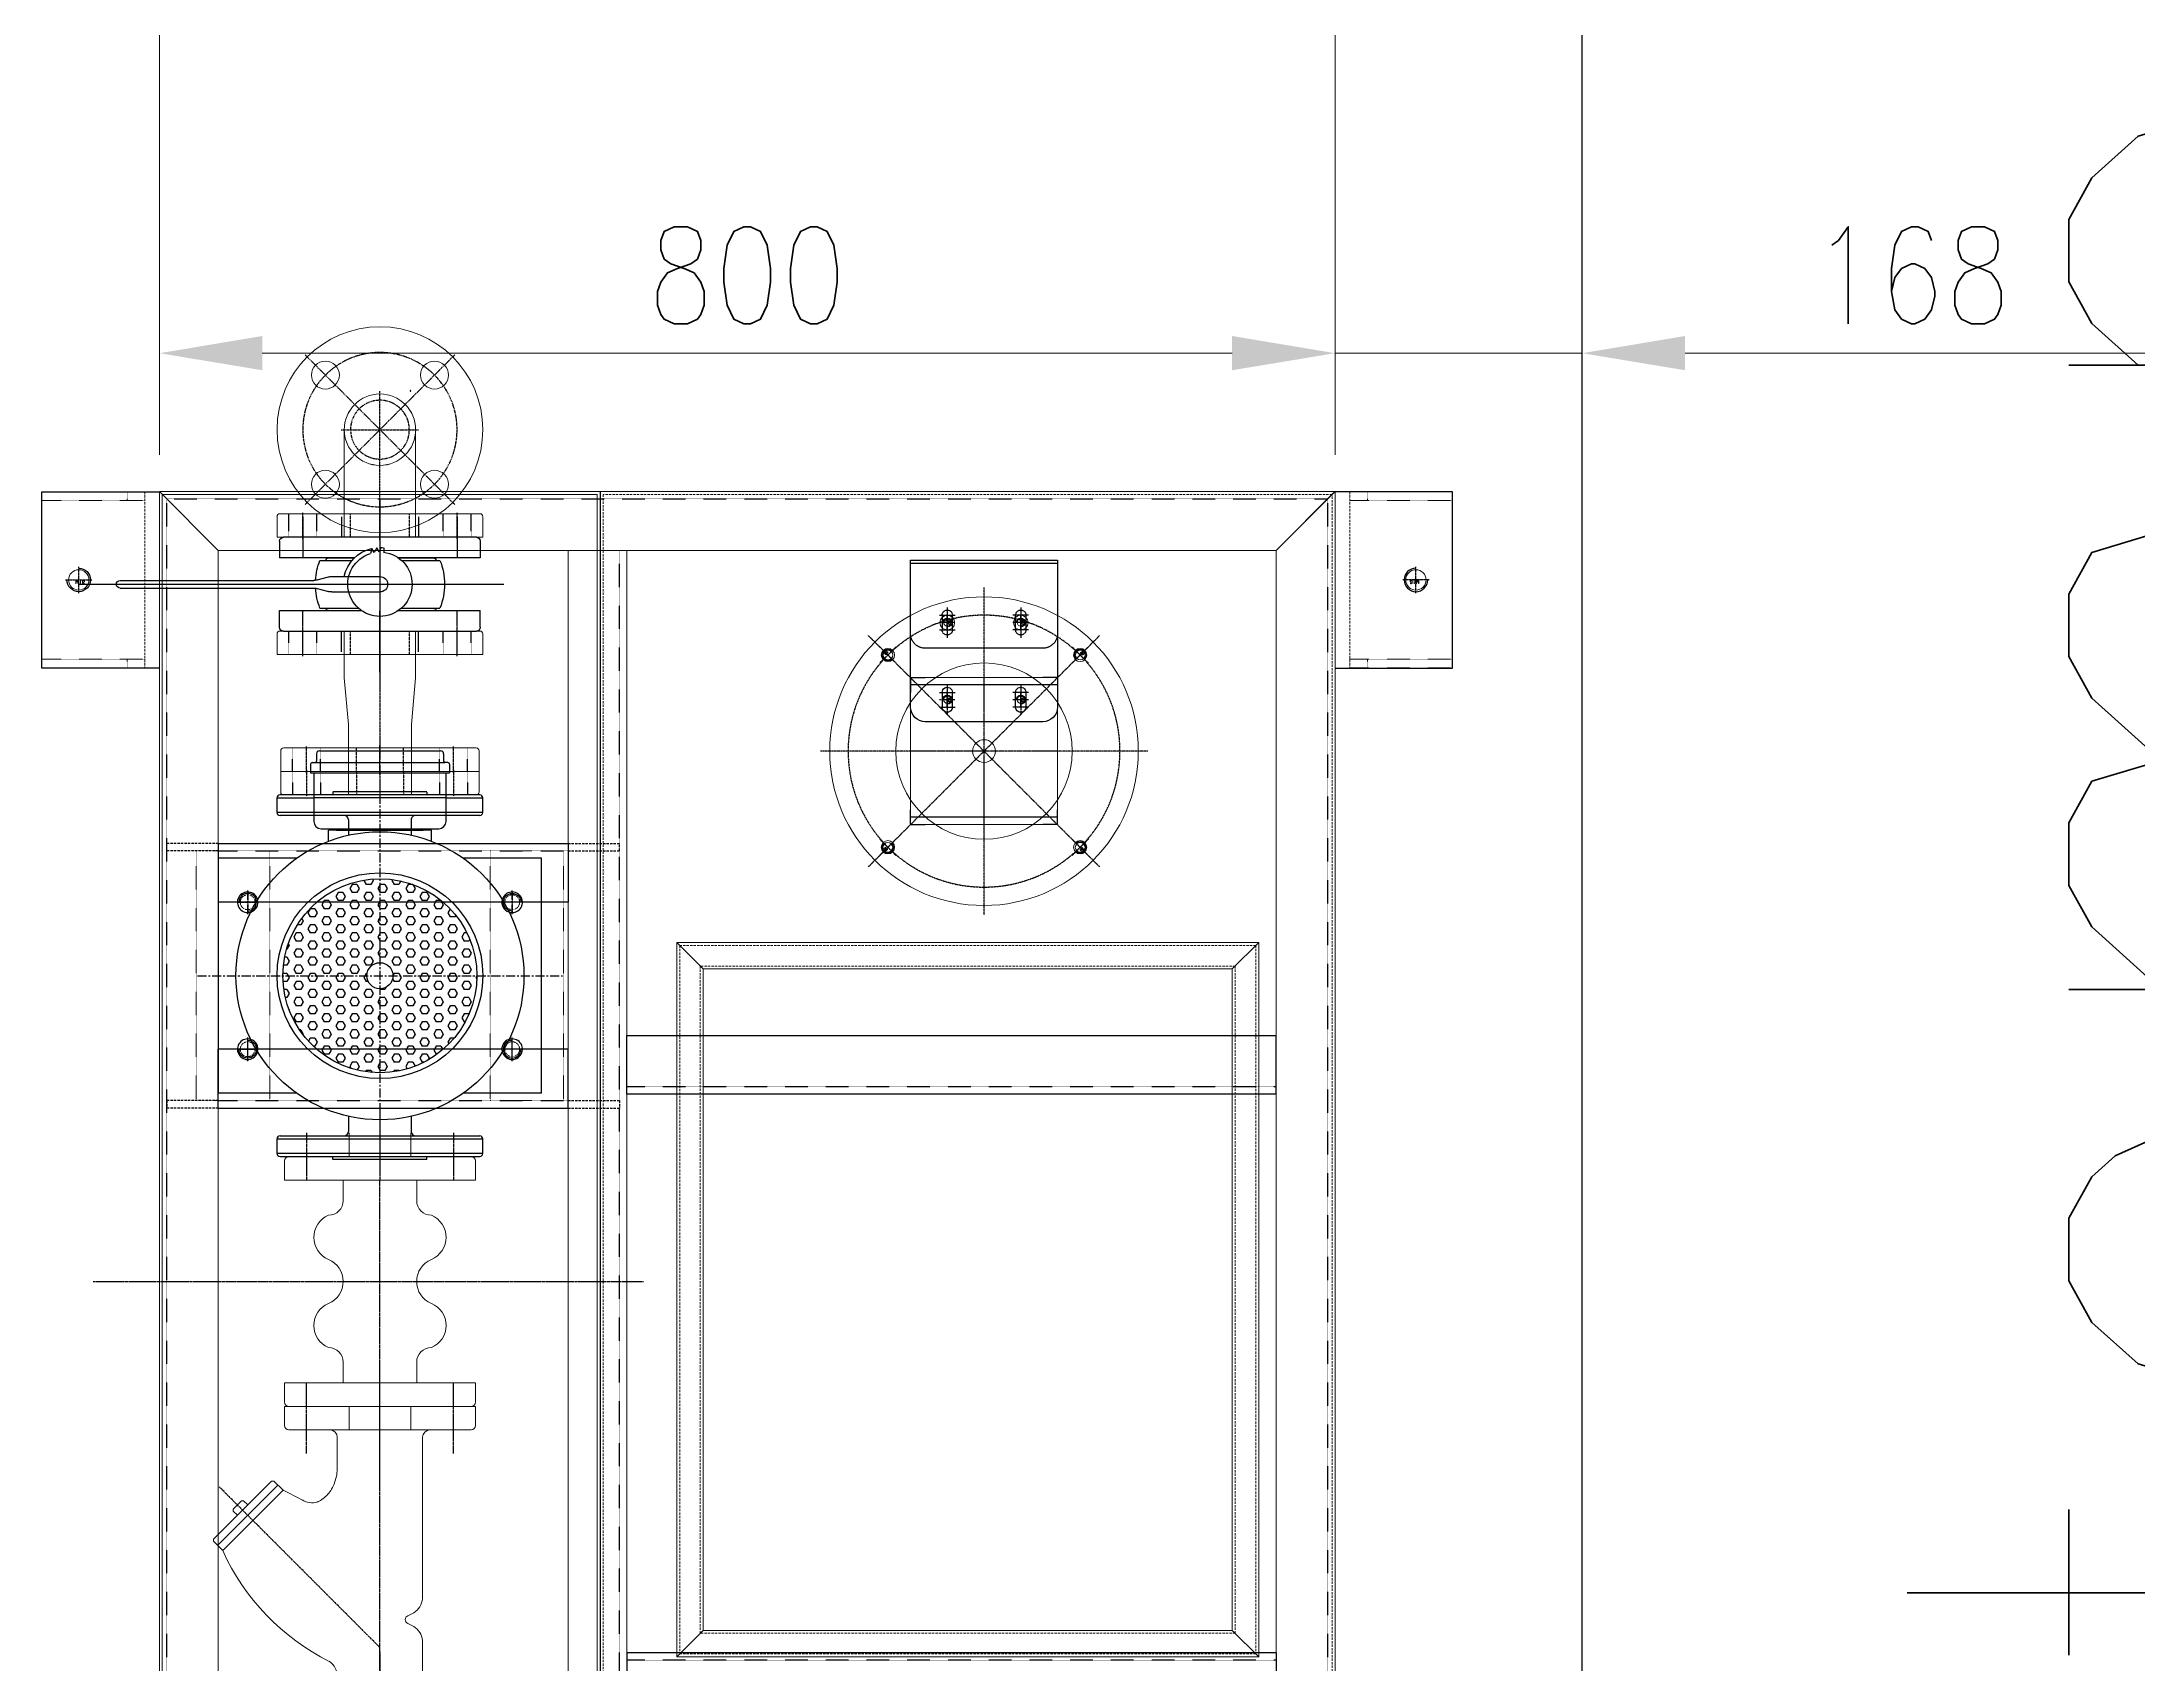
# Model space of a CAD drawing. Header units: millimetres. Extents: x -32759 to 129432, y 390 to 54305.
# Drawn here: x 16788 to 18214, y 26850 to 27954 of the extents above; entities that cross this region are included whole.
import ezdxf

# ---------------------------------------------------------------- set-up
doc = ezdxf.new("R2010")
doc.units = ezdxf.units.MM
for name, pattern in [('AM_ISO09W050', [22.5, 12, -1.5, 3, -1.5, 3, -1.5]), ('CENTER', [2, 1.25, -0.25, 0.25, -0.25]), ('CENTER2', [28.575, 19.05, -3.175, 3.175, -3.175]), ('DASHED', [19.05, 12.7, -6.35]), ('HIDDEN', [0.375, 0.25, -0.125]), ('HIDDEN2', [4.7625, 3.175, -1.5875]), ('PHANTOM', [2.5, 1.25, -0.25, 0.25, -0.25, 0.25, -0.25])]:
    doc.linetypes.add(name, pattern=pattern)
for name, color, linetype in [('01j', 243, 'Continuous'), ('06', 221, 'Continuous'), ('08a', 11, 'Continuous'), ('1', 20, 'Continuous'), ('11', 62, 'Continuous'), ('2', 2, 'DASHED'), ('3', 5, 'Continuous'), ('BOM-UDEF', 3, 'Continuous'), ('CENTER', 1, 'CENTER'), ('CL', 1, 'CENTER'), ('FL', 3, 'Continuous'), ('HL', 2, 'HIDDEN'), ('PL', 5, 'PHANTOM'), ('가상', 6, 'AM_ISO09W050'), ('외형선', 3, 'Continuous')]:
    doc.layers.add(name, color=color, linetype=linetype)
for name, color, linetype, lineweight in [('02 숨은선', 2, 'HIDDEN', 15), ('03 중심선', 1, 'CENTER', 25), ('1111111', 1, 'Continuous', 25), ('2은선', 2, 'HIDDEN', 18), ('_BODY', 7, 'Continuous', 13)]:
    doc.layers.add(name, color=color, linetype=linetype, lineweight=lineweight)
doc.styles.add('ROAMNS', font='romans.shx', dxfattribs={"width": 0.8, "bigfont": 'whgtxt.shx'})
doc.styles.add('ROMANS', font='romans')
doc.styles.get("Standard").update_dxf_attribs({"font": 'arial.ttf'})
doc.styles.add('한글', font='romans.shx', dxfattribs={"height": 4, "bigfont": 'whgtxt.shx'})
doc.dimstyles.new('20 작은 한덕_도면칫수', dxfattribs={"dimscale": 20, "dimtxt": 3.3, "dimasz": 3.5, "dimexe": 0.65, "dimexo": 1.25, "dimgap": 1, "dimtad": 1, "dimdec": 0, "dimdsep": 46, "dimtxsty": 'ROAMNS', "dimcen": 0, "dimclrd": 7, "dimclre": 7, "dimclrt": 2, "dimadec": 0, "dimazin": 2, "dimtp": 0.1, "dimtm": 0.1, "dimtfac": 0.71, "dimtdec": 0, "dimtmove": 0, "dimatfit": 3, "dimfxl": 1, "dimlwd": -1, "dimlwe": -1, "dimarcsym": 1})

# ---------------------------------------------------------------- blocks, each defined once
blk = doc.blocks.new('asfsffsa')
at = {"ltscale": 0.5}
blk.add_line((419143.3, 273808.5), (421525.3, 273808.5), dxfattribs=at)
at = {"color": 2, "ltscale": 0.5, "insert": (419383.2, 273587.4), "char_height": 330.35, "width": 145852.192, "attachment_point": 1, "style": '한글'}
blk.add_mtext('tempering', dxfattribs=at)
blk = doc.blocks.new('vbn')
at = {"ltscale": 0.5}
blk.add_circle((491764.7, 300516.7), 5.05, dxfattribs=at)
at = {"layer": 'CL', "ltscale": 0.5}
for p, q in [((491764.7, 300523.7), (491764.7, 300509.7)), ((491757.7, 300516.7), (491771.7, 300516.7))]:
    blk.add_line(p, q, dxfattribs=at)
at = {"layer": 'FL', "color": 1, "ltscale": 0.5}
blk.add_arc((491764.7, 300516.7), 6, 270, 180, dxfattribs=at)
blk = doc.blocks.new('xcxc')
at = {"ltscale": 0.5}
for p, q in [((491810.8, 300503.8), (491760.8, 300503.8)), ((491760.8, 300333.8), (491760.8, 300503.8)), ((491810.8, 300503.8), (491810.8, 300333.8)), ((491810.8, 300333.8), (491760.8, 300333.8))]:
    blk.add_line(p, q, dxfattribs=at)
blk.add_blockref('vbn', (31.1, -47.9))
at = {"extrusion": (0, 0, -1), "zscale": -1, "rotation": 180}
blk.add_blockref('vbn', (-31.1, 600885.5), dxfattribs=at)
blk = doc.blocks.new('asdf')
at = {"ltscale": 0.5}
for p, q in [((500414.8, 300426.1), (500414.8, 300126.1)), ((501614.8, 300426.1), (500414.8, 300426.1)), ((500416.8, 300424.1), (500416.8, 300128.1)), ((501612.8, 300424.1), (500416.8, 300424.1)), ((501612.8, 300128.1), (501612.8, 300424.1)), ((501614.8, 300126.1), (501614.8, 300426.1)), ((500414.8, 300126.1), (501614.8, 300126.1)), ((500416.8, 300128.1), (501612.8, 300128.1))]:
    blk.add_line(p, q, dxfattribs=at)
blk = doc.blocks.new('ORDERNO')
at = {"color": 3}
blk.add_attdef('ORDER', (0, 0), '', height=5, dxfattribs=at)
blk = doc.blocks.new('lyk-2481')
blk.add_circle((1114232, 10051.3), 2.46)
at = {"layer": '03 중심선'}
for p, q in [((1114226.7, 10051.3), (1114237.3, 10051.3)), ((1114232, 10056.5), (1114232, 10046))]:
    blk.add_line(p, q, dxfattribs=at)
at = {"layer": '1111111'}
blk.add_arc((1114232, 10051.3), 3, 270, 180, dxfattribs=at)
at = {"color": 2}
ref = blk.add_blockref('ORDERNO', (1114230.6, 10051.6), dxfattribs=dict(at, xscale=0.5, yscale=0.5, zscale=0.5))
ref.add_attrib('ORDER', 'M6', (1114230.6, 10051.6), dxfattribs={"color": 0, "height": 1.5, "style": 'ROMANS', "width": 0.8})
blk = doc.blocks.new('A$C5DE60368')
at = {"ltscale": 2}
blk.add_circle((111.4, 111.4), 105, dxfattribs=at)
for centre, radius in [((46, 176.8), 4.5), ((176.8, 176.8), 4.5), ((111.4, 111.4), 7.75), ((46, 46), 4.5), ((176.8, 46), 4.5)]:
    blk.add_circle(centre, radius)
at = {"layer": '03 중심선', "ltscale": 0.25}
for p, q in [((111.4, 222.8), (111.4, 0)), ((32.6, 32.6), (190.1, 190.1)), ((32.6, 190.1), (190.1, 32.6)), ((0, 111.4), (222.8, 111.4))]:
    blk.add_line(p, q, dxfattribs=at)
blk.add_circle((111.4, 111.4), 92.5, dxfattribs=at)
at = {"layer": '가상'}
for p, q in [((61.4, 161.4), (71.4, 161.4)), ((61.4, 161.4), (61.4, 151.4)), ((161.4, 161.4), (151.4, 161.4)), ((161.4, 161.4), (161.4, 151.4)), ((61.4, 61.4), (61.4, 71.4)), ((161.4, 61.4), (161.4, 71.4)), ((61.4, 61.4), (71.4, 61.4)), ((161.4, 61.4), (151.4, 61.4))]:
    blk.add_line(p, q, dxfattribs=at)
for p in [(-1114033.1, -9914.9), (-1114033.1, -9964.9)]:
    blk.add_blockref('lyk-2481', p)
blk = doc.blocks.new('lyk-2480')
blk.add_circle((1114240.8, 10046), 3.32)
at = {"layer": '03 중심선'}
for p, q in [((1114233, 10046), (1114248.7, 10046)), ((1114240.8, 10053.8), (1114240.8, 10038.1))]:
    blk.add_line(p, q, dxfattribs=at)
at = {"layer": '1111111'}
blk.add_arc((1114240.8, 10046), 4, 270, 180, dxfattribs=at)
at = {"color": 2}
ref = blk.add_blockref('ORDERNO', (1114239.4, 10047), dxfattribs=dict(at, xscale=0.5, yscale=0.5, zscale=0.5))
ref.add_attrib('ORDER', 'M8', (1114239.4, 10047), dxfattribs={"color": 0, "height": 1.5, "style": 'ROMANS', "width": 0.8})
blk = doc.blocks.new('A$C2A634FB1')
at = {"ltscale": 2}
blk.add_circle((111.4, 111.4), 105, dxfattribs=at)
for centre, radius in [((111.4, 111.4), 60), ((198.9, 136.4), 5), ((198.9, 86.4), 5)]:
    blk.add_circle(centre, radius)
at = {"layer": '03 중심선', "ltscale": 0.25}
for p, q in [((111.4, 222.8), (111.4, 0)), ((32.6, 32.6), (190.1, 190.1)), ((32.6, 190.1), (190.1, 32.6)), ((0, 111.4), (222.8, 111.4))]:
    blk.add_line(p, q, dxfattribs=at)
blk.add_circle((111.4, 111.4), 92.5, dxfattribs=at)
for p, rotation in [((-780737.7, -794814), 44.99999999977892), ((-794814, 780960.5), 315.0000000004422), ((795036.8, -780737.7), 135.0000000004422), ((780960.5, 795036.8), 225.0000000000737)]:
    blk.add_blockref('lyk-2480', p, dxfattribs=dict(rotation=rotation))
blk = doc.blocks.new('A$C1DC43F36')
for p, q in [((40, 78.5), (30, 78.5)), ((30, 71.5), (40, 71.5)), ((30, 28.5), (40, 28.5)), ((40, 21.5), (30, 21.5))]:
    blk.add_line(p, q)
blk.add_lwpolyline([(30, 0), (130, 0), (130, 100), (30, 100, 0.414214), (20, 90), (20, 10, 0.414214)], format="xyb", close=True)
for centre, start, end in [((30, 75), 89.2978, 270), ((40, 75), 270, 90.003), ((30, 25), 90, 270.7022), ((40, 25), 269.997, 90)]:
    blk.add_arc(centre, 3.5, start, end)
at = {"layer": '03 중심선'}
for p, q in [((45.3, 75), (24.7, 75)), ((30, 80.3), (30, 69.7)), ((40, 80.3), (40, 69.7)), ((30, 19.7), (30, 30.3)), ((40, 19.7), (40, 30.3)), ((45.3, 25), (24.7, 25))]:
    blk.add_line(p, q, dxfattribs=at)
at = {"layer": 'HL'}
blk.add_line((128, 0), (128, 100), dxfattribs=at)
blk = doc.blocks.new('A$C57446462')
at = {"layer": '03 중심선'}
for p, q in [((77.8, 75), (57.2, 75)), ((62.5, 80.3), (62.5, 69.7)), ((72.5, 80.3), (72.5, 69.7)), ((62.5, 19.7), (62.5, 30.3)), ((72.5, 19.7), (72.5, 30.3)), ((77.8, 25), (57.2, 25))]:
    blk.add_line(p, q, dxfattribs=at)
at = {"layer": 'HL'}
for p, q in [((108, 0), (108, 100)), ((72.5, 78.5), (62.5, 78.5)), ((62.5, 71.5), (72.5, 71.5)), ((62.5, 28.5), (72.5, 28.5)), ((72.5, 21.5), (62.5, 21.5))]:
    blk.add_line(p, q, dxfattribs=at)
blk.add_lwpolyline([(60, 0), (110, 0), (110, 100), (60, 100, 0.414214), (50, 90), (50, 10, 0.414214)], format="xyb", close=True, dxfattribs=at)
for centre, start, end in [((62.5, 75), 89.2978, 270), ((72.5, 75), 270, 90.003), ((62.5, 25), 90, 270.7022), ((72.5, 25), 269.997, 90)]:
    blk.add_arc(centre, 3.5, start, end, dxfattribs=at)
blk.add_blockref('A$C1DC43F36', (-20, 0))
blk = doc.blocks.new('A$C7531745F')
for p, q in [((161.4, 161.4), (61.4, 161.4)), ((61.4, 161.4), (61.4, 61.4)), ((161.4, 61.4), (161.4, 161.4)), ((61.4, 61.4), (161.4, 61.4))]:
    blk.add_line(p, q)
at = {"color": 1, "linetype": 'CENTER2'}
blk.add_line((50.4, 111.4), (72.4, 111.4), dxfattribs=at)
blk.add_circle((111.4, 111.4), 7.75)
at = {"layer": '03 중심선', "ltscale": 3}
for p, q in [((111.4, 161.4), (111.4, 61.4)), ((61.4, 111.4), (161.4, 111.4))]:
    blk.add_line(p, q, dxfattribs=at)
at = {"layer": 'HL'}
for p, q in [((66.4, 161.4), (66.4, 61.4)), ((156.4, 161.4), (156.4, 61.4))]:
    blk.add_line(p, q, dxfattribs=at)
for name, p in [('A$C5DE60368', (0, 0)), ('A$C2A634FB1', (0, 0)), ('lyk-2481', (-1114085.6, -9914.9)), ('lyk-2481', (-1114085.6, -9964.9))]:
    blk.add_blockref(name, p)
at = {"layer": '11'}
blk.add_blockref('A$C57446462', (131.4, 61.4), dxfattribs=at)
blk = doc.blocks.new('A$C51CB4674')
at = {"ltscale": 0.5}
for p, q in [((1200, 500), (0, 500)), ((1200, 0), (1200, 500)), ((425.2, 430), (407.2, 448)), ((407.2, 52), (407.2, 448)), ((425.2, 430), (407.2, 448)), ((893.2, 448), (407.2, 448)), ((875.2, 430), (893.2, 448)), ((875.2, 430), (893.2, 448)), ((893.2, 52), (893.2, 448)), ((875.2, 430), (425.2, 430)), ((425.2, 430), (425.2, 70)), ((425.2, 70), (425.2, 430)), ((875.2, 430), (425.2, 430)), ((875.2, 430), (875.2, 70)), ((875.2, 70), (875.2, 430)), ((425.2, 70), (407.2, 52)), ((425.2, 70), (407.2, 52)), ((425.2, 70), (875.2, 70)), ((875.2, 70), (425.2, 70)), ((875.2, 70), (893.2, 52)), ((875.2, 70), (893.2, 52)), ((893.2, 52), (407.2, 52)), ((0, 0), (1200, 0))]:
    blk.add_line(p, q, dxfattribs=at)
at = {"color": 2, "linetype": 'HIDDEN2', "ltscale": 0.5}
for p, q in [((1198, 498), (2, 498)), ((1198, 2), (1198, 498)), ((409.2, 54), (409.2, 446)), ((891.2, 446), (409.2, 446)), ((891.2, 54), (891.2, 446)), ((423.2, 68), (423.2, 432)), ((877.2, 432), (423.2, 432)), ((877.2, 68), (877.2, 432)), ((877.2, 68), (423.2, 68)), ((891.2, 54), (409.2, 54)), ((2, 2), (1198, 2))]:
    blk.add_line(p, q, dxfattribs=at)
at = {"color": 4, "ltscale": 0.5, "extrusion": (0, 0, -1), "zscale": -1, "rotation": 180}
blk.add_blockref('A$C7531745F', (-912, 350.3), dxfattribs=at)
blk = doc.blocks.new('xcbcxbxc')
at = {"ltscale": 0.5}
for p, q in [((494109.4, 300799.5), (494069.4, 300759.5)), ((495229.4, 300799.5), (494109.4, 300799.5)), ((495229.4, 300799.5), (495269.4, 300759.5)), ((494069.4, 300759.5), (495269.4, 300759.5))]:
    blk.add_line(p, q, dxfattribs=at)
at = {"layer": 'HL', "ltscale": 0.5}
blk.add_line((494074.4, 300764.5), (495264.4, 300764.5), dxfattribs=at)
blk = doc.blocks.new('qwerrwqrew')
at = {"ltscale": 0.5}
for p, q in [((494109.4, 300459.1), (494069.4, 300419.1)), ((494829.4, 300459.1), (494109.4, 300459.1)), ((494829.4, 300459.1), (494869.4, 300419.1)), ((494069.4, 300419.1), (494869.4, 300419.1))]:
    blk.add_line(p, q, dxfattribs=at)
at = {"layer": 'HL', "ltscale": 0.5}
blk.add_line((494074.4, 300424.1), (494864.4, 300424.1), dxfattribs=at)
blk = doc.blocks.new('747 3HP TOP')
at = {"layer": '1'}
h = blk.add_hatch(dxfattribs=at)
h.set_pattern_fill('HEX', color=256, style=0)
h.paths.add_polyline_path([(5285.2, 19853.7, 0.414214), (5219.2, 19787.7), (5276.3, 19787.7, -0.414214), (5285.2, 19796.6)])
h.paths.add_polyline_path([(5285.2, 19853.7), (5285.2, 19796.6, -0.414214), (5294, 19787.7), (5351.2, 19787.7, 0.414214)])
h.paths.add_polyline_path([(5351.2, 19787.7), (5294, 19787.7, -0.414214), (5285.2, 19778.8), (5285.2, 19721.7, 0.414214)])
h.paths.add_polyline_path([(5285.2, 19778.8, -0.414214), (5276.3, 19787.7), (5219.2, 19787.7, 0.414214), (5285.2, 19721.7)])
for p, q in [((5255.7, 19687.7), (5245.2, 19687.7)), ((5250.2, 19696.2), (5250.2, 19688.7)), ((5250.2, 19688.7), (5271.1, 19688.7)), ((5255.2, 19688.7), (5271.1, 19688.7)), ((5255.2, 19688.7), (5271.1, 19688.7)), ((5314.7, 19688.7), (5255.7, 19688.7)), ((5255.7, 19687.7), (5255.7, 19688.7)), ((5314.7, 19687.7), (5255.7, 19687.7)), ((5299.3, 19688.7), (5315.2, 19688.7)), ((5299.3, 19688.7), (5320.2, 19688.7)), ((5299.3, 19688.7), (5315.2, 19688.7)), ((5314.7, 19687.7), (5314.7, 19688.7)), ((5325.2, 19687.7), (5314.7, 19687.7)), ((5320.2, 19696.2), (5320.2, 19688.7)), ((5240.2, 19682.7), (5240.2, 19649.7)), ((5330.2, 19649.7), (5330.2, 19682.7)), ((5332.4, 19649.7), (5237.9, 19649.7)), ((5237.9, 19643.7), (5237.9, 19649.7)), ((5238.9, 19642.7), (5240.9, 19642.7)), ((5329.4, 19642.7), (5240.9, 19642.7)), ((5331.4, 19642.7), (5329.4, 19642.7)), ((5332.4, 19643.7), (5332.4, 19649.7)), ((5241.9, 19636.7), (5241.9, 19641.7)), ((5326.4, 19634.7), (5243.9, 19634.7)), ((5328.4, 19636.7), (5328.4, 19641.7))]:
    blk.add_line(p, q, dxfattribs=at)
for radius in [98, 70, 66, 8.86]:
    blk.add_circle((5285.2, 19787.7), radius, dxfattribs=at)
for centre, radius, start, end in [((5245.2, 19682.7), 5, 90, 180), ((5325.2, 19682.7), 5, 0, 90), ((5238.9, 19643.7), 1, 180, 270), ((5240.9, 19641.7), 1, 0, 90), ((5329.4, 19641.7), 1, 90, 180), ((5331.4, 19643.7), 1, 270, 0), ((5243.9, 19636.7), 2, 180, 270), ((5326.4, 19636.7), 2, 270, 0)]:
    blk.add_arc(centre, radius, start, end, dxfattribs=at)
blk = doc.blocks.new('A$C25B8554D')
at = {"layer": '1'}
for p, q in [((192.2, 286.3), (56.2, 286.3)), ((92.2, 288.3), (156.2, 288.3)), ((92.2, 288.3), (92.2, 286.3)), ((156.2, 288.3), (156.2, 286.3)), ((54.2, 284.3), (54.2, 274.3)), ((54.2, 284.3), (194.2, 284.3)), ((194.2, 274.3), (54.2, 274.3)), ((192.2, 272.3), (56.2, 272.3)), ((194.2, 284.3), (194.2, 274.3)), ((102.9, 259), (102.9, 269.3)), ((145.6, 259), (145.6, 269.3)), ((14.2, 243.3), (67.6, 243.3)), ((14.2, 243.3), (14.2, 83.3)), ((180.8, 243.3), (234.2, 243.3)), ((234.2, 83.3), (234.2, 243.3)), ((14.2, 83.3), (67.6, 83.3)), ((180.8, 83.3), (234.2, 83.3)), ((54.2, 52.3), (54.2, 42.3)), ((54.2, 52.3), (79.5, 52.3)), ((56.2, 54.3), (79.5, 54.3)), ((169.5, 54.3), (192.2, 54.3)), ((169.5, 52.3), (194.2, 52.3)), ((194.2, 52.3), (194.2, 42.3)), ((79.5, 42.3), (54.2, 42.3)), ((56.2, 40.3), (79.5, 40.3)), ((194.2, 42.3), (169.5, 42.3)), ((169.5, 40.3), (192.2, 40.3))]:
    blk.add_line(p, q, dxfattribs=at)
for centre, radius, start, end in [((56.2, 284.3), 2, 90, 180), ((192.2, 284.3), 2, 0, 90), ((56.2, 274.3), 2, 180, 270), ((99.9, 269.3), 3, 0, 90), ((148.6, 269.3), 3, 90, 180), ((192.2, 274.3), 2, 270, 0), ((34.2, 213.3), 7, 14.4769, 287.4139), ((214.2, 213.3), 7, 252.5861, 165.5231), ((34.2, 113.3), 7, 72.5861, 345.5231), ((214.2, 113.3), 7, 194.4769, 107.4139), ((56.2, 52.3), 2, 90, 180), ((192.2, 52.3), 2, 0, 90), ((56.2, 42.3), 2, 180, 270), ((192.2, 42.3), 2, 270, 0)]:
    blk.add_arc(centre, radius, start, end, dxfattribs=at)
at = {"layer": '2', "color": 1, "linetype": 'CENTER', "ltscale": 5}
for p, q in [((124.2, 0), (124.2, 291.5)), ((34.2, 221.4), (34.2, 205.3)), ((214.2, 221.4), (214.2, 205.3)), ((26.2, 213.3), (42.3, 213.3)), ((206.2, 213.3), (222.3, 213.3)), ((248.4, 163.3), (0, 163.3)), ((34.2, 121.4), (34.2, 105.3)), ((214.2, 121.4), (214.2, 105.3)), ((26.2, 113.3), (42.3, 113.3)), ((206.2, 113.3), (222.3, 113.3))]:
    blk.add_line(p, q, dxfattribs=at)
at = {"layer": '3'}
for p, q in [((102.9, 57.3), (102.9, 67.7)), ((145.6, 57.3), (145.6, 67.7)), ((79.5, 54.3), (169.5, 54.3)), ((79.5, 52.3), (169.5, 52.3)), ((79.5, 42.3), (169.5, 42.3)), ((79.5, 40.3), (169.5, 40.3)), ((92.2, 38.4), (92.2, 40.4)), ((92.2, 38.3), (156.2, 38.3)), ((156.2, 38.4), (156.2, 40.4))]:
    blk.add_line(p, q, dxfattribs=at)
for centre, radius, start, end in [((34.2, 213.3), 7, 287.4139, 14.4769), ((214.2, 213.3), 7, 165.5231, 252.5861), ((34.2, 113.3), 7, 345.5231, 72.5861), ((214.2, 113.3), 7, 107.4139, 194.4769), ((99.9, 57.3), 3, 270, 0), ((148.6, 57.3), 3, 180, 270)]:
    blk.add_arc(centre, radius, start, end, dxfattribs=at)
at = {"layer": '1'}
blk.add_blockref('747 3HP TOP', (-5161, -19624.4), dxfattribs=at)
blk = doc.blocks.new('A$C63697C70')
at = {"ltscale": 0.5}
for p, q in [((2, 135), (2, 0)), ((16, 135), (2, 135)), ((18, 2), (18, 133)), ((2, 88.9), (18, 88.9)), ((2, 46.2), (18, 46.2)), ((2, 0), (16, 0))]:
    blk.add_line(p, q, dxfattribs=at)
for centre, start, end in [((16, 133), 0, 90), ((16, 2), 270, 0)]:
    blk.add_arc(centre, 2, start, end, dxfattribs=at)
at = {"layer": 'CL', "ltscale": 0.5}
for p, q in [((1, 117.5), (19, 117.5)), ((0, 67.5), (20, 67.5)), ((1, 17.5), (19, 17.5))]:
    blk.add_line(p, q, dxfattribs=at)
at = {"layer": 'HL', "ltscale": 0.5}
for p, q in [((2, 127), (18, 127)), ((2, 108), (18, 108)), ((2, 27), (18, 27)), ((2, 8), (18, 8))]:
    blk.add_line(p, q, dxfattribs=at)
at = {"layer": 'PL', "ltscale": 0.5}
for p, q in [((2, 83.5), (18, 83.5)), ((2, 51.5), (18, 51.5))]:
    blk.add_line(p, q, dxfattribs=at)
blk = doc.blocks.new('A$C01775BC6')
at = {"ltscale": 0.5}
for p, q in [((2, 48.6), (17.9, 48.6)), ((2, 0), (2, 48.6)), ((17.9, 48.6), (49.6, 45.6)), ((49.6, 45.6), (65.5, 45.6)), ((65.5, 45.6), (65.5, 2.9)), ((49.6, 2.9), (17.9, 0)), ((65.5, 2.9), (49.6, 2.9)), ((17.9, 0), (2, 0))]:
    blk.add_line(p, q, dxfattribs=at)
at = {"layer": 'CL', "ltscale": 0.5}
blk.add_line((0, 24.3), (67.5, 24.3), dxfattribs=at)
blk = doc.blocks.new('A$C351C1466')
at = {"ltscale": 0.5}
for p, q in [((2, 140), (2, 0)), ((16, 140), (2, 140)), ((18, 2), (18, 138)), ((2, 94.3), (18, 94.3)), ((2, 45.7), (18, 45.7)), ((2, 0), (16, 0))]:
    blk.add_line(p, q, dxfattribs=at)
for centre, start, end in [((16, 138), 0, 90), ((16, 2), 270, 0)]:
    blk.add_arc(centre, 2, start, end, dxfattribs=at)
at = {"layer": 'CL', "ltscale": 0.5}
for p, q in [((1, 122.5), (19, 122.5)), ((0, 70), (20, 70)), ((1, 17.5), (19, 17.5))]:
    blk.add_line(p, q, dxfattribs=at)
at = {"layer": 'HL', "ltscale": 0.5}
for p, q in [((2, 132), (18, 132)), ((2, 113), (18, 113)), ((2, 27), (18, 27)), ((2, 8), (18, 8))]:
    blk.add_line(p, q, dxfattribs=at)
at = {"layer": 'PL', "ltscale": 0.5}
for p, q in [((2, 90), (18, 90)), ((2, 50), (18, 50))]:
    blk.add_line(p, q, dxfattribs=at)
blk = doc.blocks.new('SDFGSDFGSDFG')
at = {"ltscale": 0.5, "xscale": -1, "rotation": 180}
blk.add_blockref('A$C63697C70', (335519, 36898.1), dxfattribs=at)
at = {"ltscale": 0.5}
blk.add_blockref('A$C351C1466', (335598.5, 36760.6), dxfattribs=at)
at = {"ltscale": 0.5, "xscale": -1}
blk.add_blockref('A$C01775BC6', (335602.5, 36806.3), dxfattribs=at)
blk = doc.blocks.new('BL-50P')
for p, q in [((33.5, 202), (33.5, 51.3)), ((39.5, 202), (39.5, 51.3)), ((0, -75), (0, 75)), ((3, 78), (16, 78)), ((16, 19.8), (16, 78)), ((70, 78), (57, 78)), ((57, 78), (57, 14.3)), ((73, 75), (73, -75)), ((16, 40.1), (16, 19.8)), ((18, 46.7), (18, 21.7)), ((30.5, 37.5), (30.5, 0)), ((33.2, 48.7), (30.8, 40.1)), ((39.8, 48.7), (42.2, 40.1)), ((42.5, 37.5), (42.5, 0)), ((55, 46.7), (55, 16.8)), ((57, 40.1), (57, 14.3)), ((-16, 30), (0, 30)), ((89, 30), (73, 30)), ((8, -0.7), (11.5, 0.7)), ((8.1, 2.4), (11.9, 4.6)), ((11.5, 0.7), (8.1, 2.4)), ((8.7, 6.4), (12.6, 7.4)), ((11.9, 4.6), (8.7, 6.4)), ((8.1, -2.9), (11.7, -2.9)), ((16, -78), (16, -14.3)), ((16, -14.3), (16, -41.5)), ((57, -14.3), (57, -78)), ((57, -14.3), (57, -42)), ((-16, -30), (0, -30)), ((18, -16.8), (18, -46.7)), ((55, -16.8), (55, -46.7)), ((89, -30), (73, -30)), ((18, -43.5), (18, -43.5)), ((55, -43.5), (55.5, -43.5)), ((3, -78), (16, -78)), ((70, -78), (57, -78))]:
    blk.add_line(p, q)
for centre, radius, start, end in [((36.5, 202), 3, 0, 180), ((3, 75), 3, 90, 180), ((70, 75), 3, 0, 90), ((36.5, 0), 50.2, 93.5055, 111.6124), ((23.5, 51.3), 10, 344.9149, 0), ((49.5, 51.3), 10, 180, 195.0851), ((36.5, 0), 50.2, 68.3876, 86.4945), ((18, 40.1), 2, 90, 180), ((40.5, 37.5), 10, 164.9149, 180), ((32.5, 37.5), 10, 0, 15.0851), ((55, 40.1), 2, 0, 90), ((36.5, 0), 28.5, 102.1532, 166.9419), ((36.5, 0), 25, 186.6152, 162.7268), ((36.5, 0), 6, 180, 0), ((36.5, 0), 28.5, 181.4361, 185.7998), ((18, -41.5), 2, 180, 270), ((36.5, 0), 50.2, 248.3876, 291.6124), ((55.5, -42), 1.5, 270, 0), ((3, -75), 3, 180, 270), ((70, -75), 3, 270, 0)]:
    blk.add_arc(centre, radius, start, end)
at = {"layer": 'CENTER'}
for p, q in [((36.5, 234.4), (36.5, -96.3)), ((-16, 60), (16, 60)), ((89, 60), (57, 60)), ((-29.9, 0), (119.7, 0)), ((-28, 0), (16, 0)), ((105, 0), (57, 0)), ((-16, -60), (16, -60)), ((89, -60), (57, -60))]:
    blk.add_line(p, q, dxfattribs=at)
blk = doc.blocks.new('CI-F32S')
for p, q in [((13, 65), (0, 65)), ((0, 65), (0, -65)), ((16, 62), (16, -34)), ((199, -34), (199, 62)), ((215, 65), (202, 65)), ((215, -65), (215, 65)), ((21, 29), (55.8, 29)), ((31, 29), (46.5, 29)), ((84, 29), (194, 29)), ((67.3, 18.9), (65.3, 23)), ((72.5, 18.9), (74.5, 23)), ((16, -34), (16, -62)), ((21, -29), (31, -29)), ((173.5, -29), (194, -29)), ((199, -62), (199, -34)), ((0, -65), (13, -65)), ((116.9, -106.9), (157.9, -65.9)), ((120.4, -110.5), (161.4, -69.5)), ((157.9, -65.9), (164.2, -72.3)), ((202, -65), (215, -65)), ((124.6, -113.3), (164.2, -73.7)), ((164.2, -72.3), (164.2, -73.7)), ((140.9, -97), (143.7, -99.9)), ((145.1, -99.9), (150.8, -94.2)), ((148, -90), (150.8, -92.8)), ((150.8, -92.8), (150.8, -94.2)), ((116.9, -106.9), (123.2, -113.3)), ((123.2, -113.3), (124.6, -113.3)), ((143.7, -99.9), (145.1, -99.9))]:
    blk.add_line(p, q)
blk.add_lwpolyline([(173.5, -29, 0.079365), (163.8, -30.6, 0.08841), (156, -34.8, 0.105167), (150.5, -41.4, 0.020221), (149.9, -42.5, 0.121124)], format="xyb")
for centre, radius, start, end in [((13, 62), 3, 0, 90), ((202, 62), 3, 90, 180), ((21, 34), 5, 180, 270), ((54.5, 16.5), 12.5, 31.2177, 84.3169), ((85.3, 16.5), 12.5, 95.6831, 148.7823), ((194, 34), 5, 270, 0), ((69.9, 20.1), 2.89, 204.1228, 335.8772), ((21, -34), 5, 90, 180), ((31, -41.9), 12.9, 35.2952, 90.0763), ((181.6, 35.7), 156.7, 206.6184, 245.595), ((161.5, -46.4), 12.1, 161.4563, 212.9327), ((194, -34), 5, 0, 90), ((15.2, -130.6), 156.7, 24.405, 30.1826), ((13, -62), 3, 270, 0), ((202, -62), 3, 180, 270)]:
    blk.add_arc(centre, radius, start, end)
at = {"layer": 'CENTER'}
for p, q in [((32, 50), (0, 50)), ((183, 50), (215, 50)), ((-24.8, 0), (242.9, 0)), ((48, 0), (0, 0)), ((50.9, 0), (160.3, -109.4)), ((167, 0), (215, 0)), ((32, -50), (0, -50)), ((183, -50), (215, -50))]:
    blk.add_line(p, q, dxfattribs=at)
blk = doc.blocks.new('FRP-32')
for p, q in [((0, -62), (0, 62)), ((16, 65), (3, 65)), ((16, -65), (16, 65)), ((154, 65), (167, 65)), ((154, -65), (154, 65)), ((170, -62), (170, 62)), ((-16, 21), (0, 21)), ((16, 25), (30, 25)), ((140, 25), (154, 25)), ((186, 21), (170, 21)), ((-16, -21), (0, -21)), ((16, -25), (30, -25)), ((140, -25), (154, -25)), ((186, -21), (170, -21)), ((3, -65), (16, -65)), ((167, -65), (154, -65))]:
    blk.add_line(p, q)
for centre, radius, start, end in [((3, 62), 3, 90, 180), ((167, 62), 3, 0, 90), ((55, 28.75), 16.25, 22.61986, 157.38014), ((115, 28.75), 16.25, 22.61986, 157.38014), ((30, 35), 10, 270, 0), ((85, 41.25), 16.25, 202.61986, 337.38014), ((140, 35), 10, 180, 270), ((30, -35), 10, 0, 90), ((85, -41.25), 16.25, 22.61986, 157.38014), ((140, -35), 10, 90, 180), ((55, -28.75), 16.25, 202.61986, 337.38014), ((115, -28.75), 16.25, 202.61986, 337.38014), ((3, -62), 3, 180, 270), ((167, -62), 3, 270, 0)]:
    blk.add_arc(centre, radius, start, end)
at = {"layer": 'CENTER'}
for p, q in [((85, 195.21), (85, -179.4)), ((-16, 50), (16, 50)), ((186, 50), (154, 50)), ((-32, 0), (16, 0)), ((16, 0), (154, 0)), ((202, 0), (154, 0)), ((-16, -50), (16, -50)), ((186, -50), (154, -50))]:
    blk.add_line(p, q, dxfattribs=at)
blk = doc.blocks.new('HS_BOM', base_point=(-3113.6, 16316.3))
at = {"layer": 'BOM-UDEF'}
blk.add_circle((-3113.6, 16316.3), 0.25, dxfattribs=at)
blk = doc.blocks.new('A$C51087CD1')
at = {"ltscale": 0.5}
for centre, radius in [((72, 72), 70), ((72, 124.5), 9.5), ((72, 72), 24.3), ((19.5, 72), 9.5), ((124.5, 72), 9.5), ((72, 19.5), 9.5)]:
    blk.add_circle(centre, radius, dxfattribs=at)
at = {"layer": 'CL', "ltscale": 0.5}
for p, q in [((72, 144), (72, 0)), ((0, 72), (144, 72))]:
    blk.add_line(p, q, dxfattribs=at)
blk.add_circle((72, 72), 52.5, dxfattribs=at)
at = {"layer": 'PL', "ltscale": 0.5}
blk.add_circle((72, 72), 20, dxfattribs=at)
at = {"layer": 'BOM-UDEF', "ltscale": 0.5}
blk.add_blockref('HS_BOM', (76, 105.3), dxfattribs=at)
blk = doc.blocks.new('A$C3BF052F8')
at = {"ltscale": 0.5}
for p, q in [((2, 2), (2, 50.6)), ((2, 50.6), (59.2, 50.6)), ((59.2, 2), (2, 2))]:
    blk.add_line(p, q, dxfattribs=at)
for start, end in [(90, 270), (270, 90)]:
    blk.add_arc((59.2, 26.3), 24.3, start, end, dxfattribs=at)
at = {"layer": 'CL', "ltscale": 0.5}
for p, q in [((59.2, 52.6), (59.2, 0)), ((0, 26.3), (85.5, 26.3))]:
    blk.add_line(p, q, dxfattribs=at)
blk = doc.blocks.new('sdfgdfgsdggsg')
at = {"color": 4, "ltscale": 0.5}
blk.add_line((503279.9, 300237.2, 5491.4), (503279.9, 300188.6, 5491.4), dxfattribs=at)
for name, p in [('FRP-32', (503670.3, 300212.9, 5491.4)), ('SDFGSDFGSDFG', (168581.3, 263382.3))]:
    blk.add_blockref(name, p)
at = {"color": 6, "ltscale": 0.5, "rotation": 90}
blk.add_blockref('A$C25B8554D', (504126.6, 300088.7, 5491.4), dxfattribs=at)
at = {"xscale": -1, "rotation": 180}
blk.add_blockref('CI-F32S', (503455.3, 300212.9, 5491.4), dxfattribs=at)
at = {"ltscale": 0.5, "xscale": -1, "rotation": 224.9999999994746}
blk.add_blockref('A$C51087CD1', (504233, 300212.9), dxfattribs=at)
at = {"ltscale": 0.5, "extrusion": (0, 0, -1), "zscale": -1, "rotation": 180}
blk.add_blockref('A$C351C1466', (-503277.9, 300282.9, -5491.4), dxfattribs=at)
at = {"rotation": 180}
blk.add_blockref('SDFGSDFGSDFG', (838976.2, 337043.4, 5491.4), dxfattribs=at)
at = {"ltscale": 0.5, "rotation": 180}
blk.add_blockref('A$C63697C70', (504104.3, 300280.4), dxfattribs=at)
at = {"ltscale": 0.5}
for name, p in [('A$C351C1466', (504259.6, 300142.9)), ('A$C3BF052F8', (504275.6, 300186.6))]:
    blk.add_blockref(name, p, dxfattribs=at)
at = {"layer": '06', "xscale": -0.875, "yscale": 0.875, "zscale": 0.875}
blk.add_blockref('BL-50P', (504261.6, 300212.9), dxfattribs=at)
at = {"layer": '06', "xscale": 0.875, "yscale": 0.875, "zscale": 0.875, "rotation": 180}
blk.add_blockref('BL-50P', (503359.8, 300212.9, 5491.4), dxfattribs=at)
blk = doc.blocks.new('SDFGSDFGFDGSDD')
at = {"ltscale": 0.5}
for p, q in [((502948, 299874.5), (501828, 299874.5)), ((501828, 299874.5), (501828, 299834.5)), ((502948, 299874.5), (502948, 299834.5)), ((501828, 299834.5), (502948, 299834.5))]:
    blk.add_line(p, q, dxfattribs=at)
at = {"layer": 'HL', "ltscale": 0.5}
blk.add_line((501828, 299839.5), (502948, 299839.5), dxfattribs=at)
blk = doc.blocks.new('ASDFASFDFASFS')
at = {"color": 2, "linetype": 'HIDDEN2', "ltscale": 0.5}
for p, q in [((500881.3, 301067.1), (500846.3, 301067.1, -2347.3)), ((500846.3, 301062.1, -2347.3), (500846.3, 301067.1, -2347.3)), ((500881.3, 301062.1), (500846.3, 301062.1, -2347.3)), ((501119.3, 301067.1), (501154.3, 301067.1, -2347.3)), ((501119.3, 301062.1), (501154.3, 301062.1, -2347.3)), ((501154.3, 301062.1, -2347.3), (501154.3, 301067.1, -2347.3))]:
    blk.add_line(p, q, dxfattribs=at)
at = {"ltscale": 0.5}
for p, q in [((500881.3, 301067.1), (501119.3, 301067.1)), ((500881.3, 301067.1), (500881.3, 301027.1)), ((501119.3, 301067.1), (501119.3, 301027.1)), ((501119.3, 301027.1), (500881.3, 301027.1))]:
    blk.add_line(p, q, dxfattribs=at)
at = {"layer": 'HL', "ltscale": 0.5}
blk.add_line((500881.3, 301062.1), (501119.3, 301062.1), dxfattribs=at)
blk = doc.blocks.new('BVXCVBBVXCBXC')
at = {"ltscale": 0.5}
for p, q in [((493732.2, 299223), (493290.2, 299223)), ((493290.2, 299183), (493290.2, 299223)), ((493732.2, 299183), (493732.2, 299223)), ((493290.2, 299183), (493732.2, 299183))]:
    blk.add_line(p, q, dxfattribs=at)
at = {"layer": 'HL', "ltscale": 0.5}
blk.add_line((493290.2, 299188), (493732.2, 299188), dxfattribs=at)
blk = doc.blocks.new('sdfgsdgfdgd')
at = {"ltscale": 0.5}
blk.add_circle((489855.9, 297052.9), 6.92, dxfattribs=at)
at = {"layer": 'CL', "ltscale": 0.5}
for p, q in [((489846.9, 297052.9), (489864.9, 297052.9)), ((489855.9, 297061.9), (489855.9, 297043.9))]:
    blk.add_line(p, q, dxfattribs=at)
at = {"layer": 'FL', "color": 1, "ltscale": 0.5}
blk.add_arc((489855.9, 297052.9), 8, 270, 180, dxfattribs=at)
at = {"color": 2, "style": '한글'}
blk.add_text('M16', height=2.4, dxfattribs=at).set_placement((489853.5, 297053.1))
blk = doc.blocks.new('sdfgsdfsdgsd')
at = {"color": 2, "linetype": 'HIDDEN2', "ltscale": 0.5}
blk.add_line((490032.2, 296995.1), (490032.2, 297115.1), dxfattribs=at)
at = {"ltscale": 0.5}
blk.add_line((490042.2, 296995.1), (490042.2, 297115.1), dxfattribs=at)
at = {"layer": '외형선'}
for p, q in [((490042.2, 297115.1), (489962.2, 297115.1)), ((489962.2, 297115.1), (489962.2, 296995.1)), ((489962.2, 296995.1), (490042.2, 296995.1))]:
    blk.add_line(p, q, dxfattribs=at)
blk.add_blockref('sdfgsdgfdgd', (131.3, 2.2))
blk = doc.blocks.new('cvbncncvbcn')
at = {"ltscale": 0.5}
for p, q in [((490334.8, 296974.9), (490334.8, 296980.9)), ((490334.8, 296980.9), (490404.8, 296980.9)), ((490392.8, 296974.9), (490392.8, 296980.9)), ((490404.8, 296974.9), (490404.8, 296980.9)), ((490334.8, 296974.9), (490404.8, 296974.9))]:
    blk.add_line(p, q, dxfattribs=at)
blk = doc.blocks.new('ASFDASFDDFAS')
blk.add_blockref('sdfgsdfsdgsd', (21.3, -380.4))
at = {"layer": '2은선', "xscale": -1, "rotation": 180}
blk.add_blockref('cvbncncvbcn', (-351.3, 593709.5), dxfattribs=at)
at = {"layer": '2은선'}
blk.add_blockref('cvbncncvbcn', (-351.3, -360.2), dxfattribs=at)
blk = doc.blocks.new('sdfgfdsgfdggsdfg')
at = {"xscale": -1}
for name, p, rotation in [('ASFDASFDDFAS', (809580.6, 787807.2), 90), ('xcbcxbxc', (17696.6, 598503.3), 180), ('qwerrwqrew', (813385.1, 791813.2), 90)]:
    blk.add_blockref(name, p, dxfattribs=dict(at, rotation=rotation))
for name, p in [('sdfgdfgsdggsg', (8673.3, -2619.2)), ('asdf', (11351.3, -2682.3)), ('SDFGSDFGFDGSDD', (9978, -2408.8)), ('xcbcxbxc', (17696.6, -3815.8))]:
    blk.add_blockref(name, p)
at = {"ltscale": 0.5}
blk.add_blockref('A$C51CB4674', (511766, 296943.7), dxfattribs=at)
at = {"rotation": 90}
blk.add_blockref('ASFDASFDDFAS', (809580.6, -193119.8), dxfattribs=at)
at = {"layer": '01j', "xscale": -1}
for name, p, rotation in [('ASDFASFDFASFS', (813613.7, 798585, 5853), 90), ('BVXCVBBVXCBXC', (213373, -196306.4), 270)]:
    blk.add_blockref(name, p, dxfattribs=dict(at, rotation=rotation))
at = {"layer": '01j'}
for name, p, rotation in [('ASDFASFDFASFS', (211659.5, 798585, 5491.4), 270), ('BVXCVBBVXCBXC', (811359, -196306.4), 90)]:
    blk.add_blockref(name, p, dxfattribs=dict(at, rotation=rotation))
at = {"layer": '02 숨은선', "xscale": -1, "rotation": 90}
blk.add_blockref('xcxc', (813055.4, 789479.5, 5491.4), dxfattribs=at)
at = {"layer": '02 숨은선', "rotation": 90}
blk.add_blockref('xcxc', (813055.4, -194292.1, 5491.4), dxfattribs=at)
blk = doc.blocks.new('*D1492')
at = {"color": 7, "linetype": 'ByBlock', "transparency": 16777216}
for p, q in [((266011.7, 140393.2), (266011.7, 140475.3)), ((266179.9, 140393.2), (266179.9, 140475.3)), ((265941.7, 140462.3), (265871.7, 140462.3)), ((266011.7, 140462.3), (266179.9, 140462.3)), ((266249.9, 140462.3), (266488.1, 140462.3))]:
    blk.add_line(p, q, dxfattribs=at)
at = {"color": 7, "transparency": 16777216}
for points in [[(265941.7, 140474), (265941.7, 140450.7), (266011.7, 140462.3)], [(266249.9, 140474), (266249.9, 140450.7), (266179.9, 140462.3)]]:
    blk.add_solid(points, dxfattribs=at)
at = {"layer": 'Defpoints', "color": 0, "transparency": 16777216}
for p in [(266179.9, 140462.3), (266011.7, 140368.2), (266179.9, 140368.2)]:
    blk.add_point(p, dxfattribs=at)
at = {"color": 2, "transparency": 16777216, "insert": (266404, 140515.3), "char_height": 66, "attachment_point": 5, "style": 'ROAMNS'}
blk.add_mtext('168', dxfattribs=at)
blk = doc.blocks.new('*D1493')
at = {"color": 7, "linetype": 'ByBlock', "transparency": 16777216}
for p, q in [((266179.9, 140414.2), (266179.9, 140475.3)), ((267106.9, 140414.2), (267106.9, 140475.3)), ((266249.9, 140462.3), (267036.9, 140462.3))]:
    blk.add_line(p, q, dxfattribs=at)
at = {"color": 7, "transparency": 16777216}
for points in [[(266249.9, 140474), (266249.9, 140450.7), (266179.9, 140462.3)], [(267036.9, 140474), (267036.9, 140450.7), (267106.9, 140462.3)]]:
    blk.add_solid(points, dxfattribs=at)
at = {"layer": 'Defpoints', "color": 0, "transparency": 16777216}
for p in [(267106.9, 140462.3), (266179.9, 140389.2), (267106.9, 140389.2)]:
    blk.add_point(p, dxfattribs=at)
at = {"color": 2, "transparency": 16777216, "insert": (266643.4, 140515.3), "char_height": 66, "attachment_point": 5, "style": 'ROAMNS'}
blk.add_mtext('927', dxfattribs=at)
blk = doc.blocks.new('*D1494')
at = {"color": 7, "linetype": 'ByBlock', "transparency": 16777216}
for p, q in [((265211.7, 140393.2), (265211.7, 140475.3)), ((266011.7, 140393.2), (266011.7, 140475.3)), ((265281.7, 140462.3), (265941.7, 140462.3))]:
    blk.add_line(p, q, dxfattribs=at)
at = {"color": 7, "transparency": 16777216}
for points in [[(265281.7, 140474), (265281.7, 140450.7), (265211.7, 140462.3)], [(265941.7, 140474), (265941.7, 140450.7), (266011.7, 140462.3)]]:
    blk.add_solid(points, dxfattribs=at)
at = {"layer": 'Defpoints', "color": 0, "transparency": 16777216}
for p in [(266011.7, 140462.3), (265211.7, 140368.2), (266011.7, 140368.2)]:
    blk.add_point(p, dxfattribs=at)
at = {"color": 2, "transparency": 16777216, "insert": (265611.7, 140515.3), "char_height": 66, "attachment_point": 5, "style": 'ROAMNS'}
blk.add_mtext('800', dxfattribs=at)
blk = doc.blocks.new('*D1497')
at = {"color": 7, "linetype": 'ByBlock', "transparency": 16777216}
for p, q in [((266011.7, 140393.2), (266011.7, 140704.3)), ((267161.3, 138878.1), (267161.3, 140704.3)), ((267091.3, 140691.3), (266081.7, 140691.3))]:
    blk.add_line(p, q, dxfattribs=at)
at = {"color": 7, "transparency": 16777216}
for points in [[(266081.7, 140703), (266081.7, 140679.7), (266011.7, 140691.3)], [(267091.3, 140703), (267091.3, 140679.7), (267161.3, 140691.3)]]:
    blk.add_solid(points, dxfattribs=at)
at = {"layer": 'Defpoints', "color": 0, "transparency": 16777216}
for p in [(266011.7, 140691.3), (266011.7, 140368.2), (267161.3, 138853.1)]:
    blk.add_point(p, dxfattribs=at)
at = {"color": 2, "transparency": 16777216, "insert": (266586.5, 140744.3), "char_height": 66, "attachment_point": 5, "style": 'ROAMNS'}
blk.add_mtext('1150', dxfattribs=at)
blk = doc.blocks.new('*D1521')
at = {"color": 7, "linetype": 'ByBlock', "transparency": 16777216}
for p, q in [((264646.3, 140772.3), (264646.3, 141156.9)), ((265211.7, 140393.2), (265211.7, 141156.9)), ((265141.7, 141143.9), (264716.3, 141143.9))]:
    blk.add_line(p, q, dxfattribs=at)
at = {"color": 7, "transparency": 16777216}
for points in [[(264716.3, 141155.6), (264716.3, 141132.3), (264646.3, 141143.9)], [(265141.7, 141155.6), (265141.7, 141132.3), (265211.7, 141143.9)]]:
    blk.add_solid(points, dxfattribs=at)
at = {"layer": 'Defpoints', "color": 0, "transparency": 16777216}
for p in [(264646.3, 141143.9), (264646.3, 140747.3), (265211.7, 140368.2)]:
    blk.add_point(p, dxfattribs=at)
at = {"color": 2, "transparency": 16777216, "insert": (264929, 141196.9), "char_height": 66, "attachment_point": 5, "style": 'ROAMNS'}
blk.add_mtext('565', dxfattribs=at)
blk = doc.blocks.new('sdfgsdfgcxvxbxcv')
at = {"rotation": 90}
blk.add_blockref('sdfgfdsgfdggsdfg', (562955.449, -372597.851), dxfattribs=at)
at = {"layer": '08a', "rotation": 90}
blk.add_blockref('asfsffsa', (539988.384, -279835.137), dxfattribs=at)
for base, p1, p2, picture, middle in [((264646.288, 141143.918), (265211.728, 140368.158), (264646.288, 140747.265), '*D1521', (264929.008, 141196.918)), ((266011.728, 140691.321), (267161.277, 138853.129), (266011.728, 140368.158), '*D1497', (266586.503, 140744.321)), ((266011.728, 140462.34), (265211.728, 140368.158), (266011.728, 140368.158), '*D1494', (265611.728, 140515.34)), ((266179.906, 140462.34), (266011.728, 140368.158), (266179.906, 140368.158), '*D1492', (266404.02, 140515.34)), ((267106.906, 140462.34), (266179.906, 140389.187), (267106.906, 140389.187), '*D1493', (266643.406, 140515.34))]:
    dim = blk.add_linear_dim(base=base, p1=p1, p2=p2, dimstyle='20 작은 한덕_도면칫수')
    dim.commit()
    dim.dimension.update_dxf_attribs({"geometry": picture, "text_midpoint": middle})

msp = doc.modelspace()

# ---------------------------------------------------------------- block references
at = {"layer": '_BODY'}
msp.add_blockref('sdfgsdfgcxvxbxcv', (-248343.9, -112720), dxfattribs=at)

doc.saveas('drawing.dxf')
